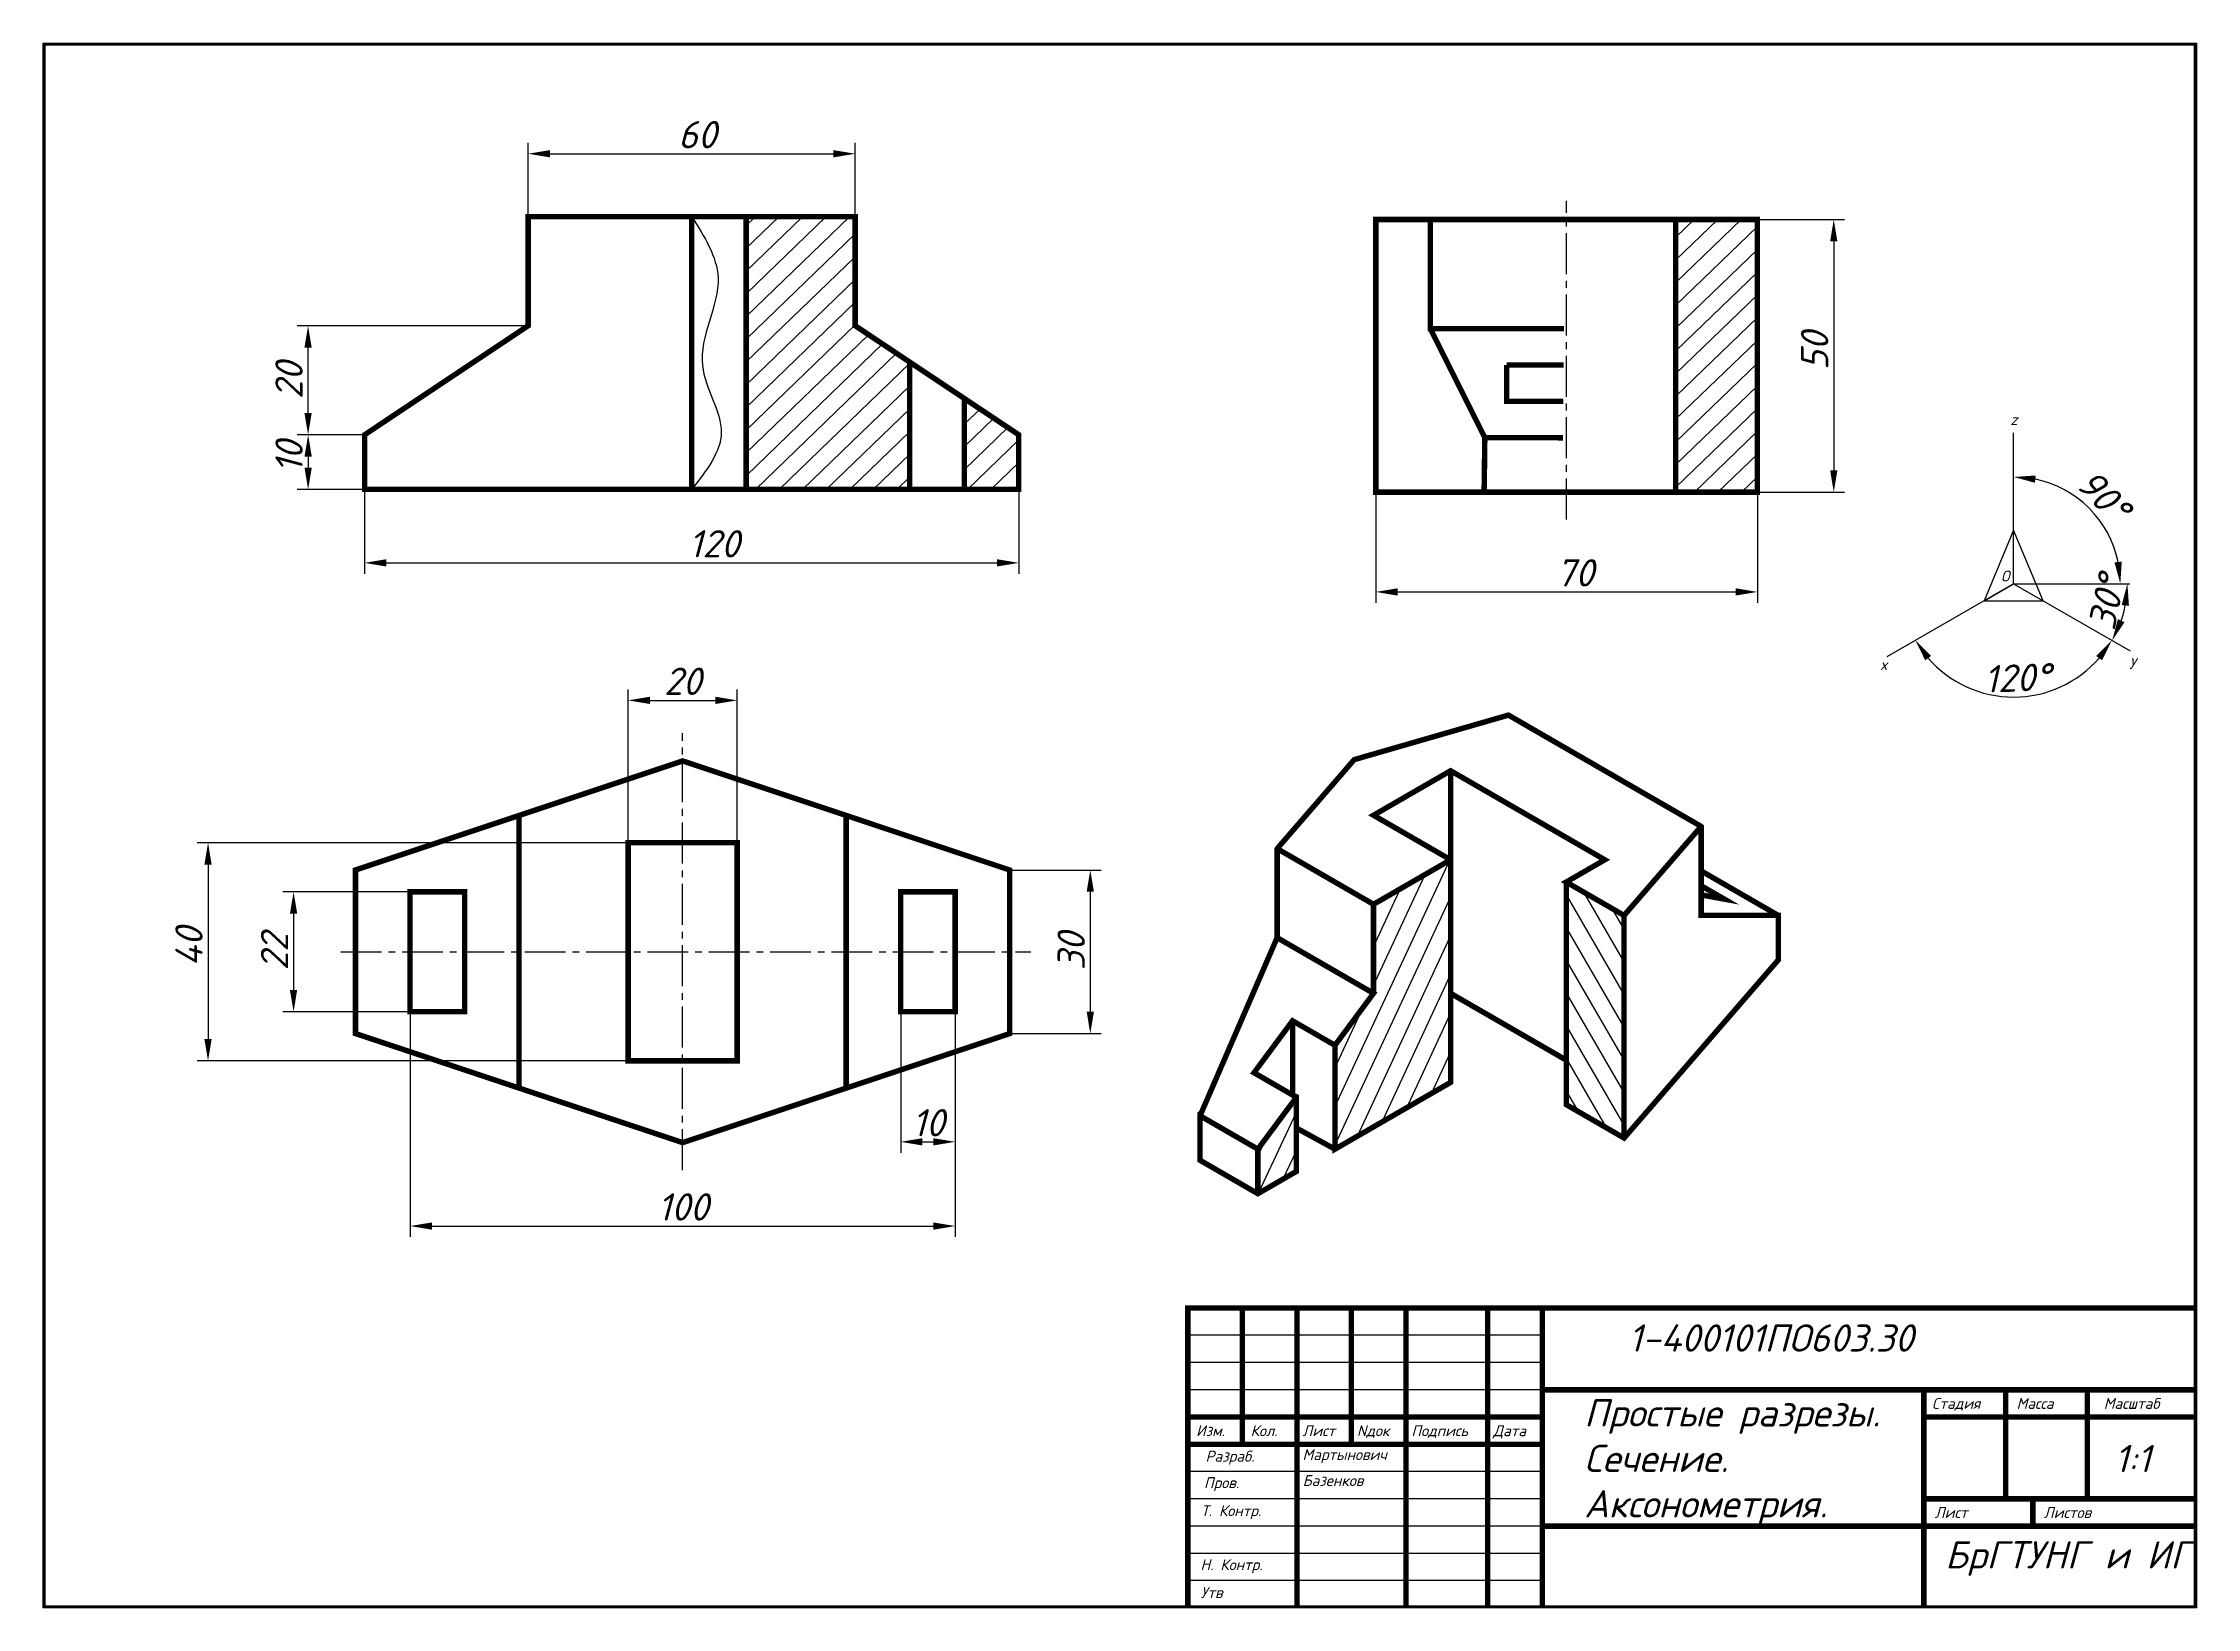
# Paper-space layout 'Лист1' of a CAD drawing. Extents: x 19 to 415, y 5 to 292.
# The model-space entities are those that its viewports show. They can reach past a viewport. Long polylines and large blocks are cut down to what shows.
import ezdxf

# ---------------------------------------------------------------- set-up
doc = ezdxf.new("R2010")
doc.units = 0
doc.header["$LTSCALE"] = 10
doc.header["$MEASUREMENT"] = 0
doc.linetypes.add('CENTER2', pattern=[1.125, 0.75, -0.125, 0.125, -0.125])
doc.layers.get('0').update_dxf_attribs({"linetype": 'CONTINUOUS'})
doc.layers.get('DEFPOINTS').update_dxf_attribs({"linetype": 'CONTINUOUS'})
doc.layers.add('MD_Штриховка', color=7, linetype='CONTINUOUS', lineweight=25)
doc.styles.get("Standard").update_dxf_attribs({"font": 'isocpeur.ttf', "oblique": 15, "height": 5})
doc.styles.add('standart 2', font='isocpeur.ttf', dxfattribs={"oblique": 15, "height": 2})
doc.dimstyles.new('iso-25', dxfattribs={"dimtxt": 5, "dimasz": 4, "dimexe": 2, "dimexo": 0, "dimgap": 1, "dimtad": 1, "dimzin": 9, "dimtxsty": 'Standard', "dimcen": 2.5, "dimadec": 0, "dimazin": 0, "dimtfac": 1, "dimtofl": 0, "dimtmove": 0, "dimatfit": 3, "dimfxl": 1, "dimtolj": 1, "dimtzin": 0, "dimarcsym": 0})
pattern_1 = [(44, (268.6644, 115.7032), (-2.083975, 2.15802), [])]

# ---------------------------------------------------------------- blocks, each defined once
blk = doc.blocks.new('*U3')
at = {"color": 0, "linetype": 'CENTER2', "transparency": 16777216}
blk.add_line((0, -40.06), (0, 40.08), dxfattribs=at)
blk = doc.blocks.new('*U4')
at = {"color": 0, "linetype": 'CENTER2', "transparency": 16777216}
blk.add_line((-62.72, 0), (63.88, 0), dxfattribs=at)
blk = doc.blocks.new('*D11')
at = {"color": 0, "linetype": 'ByBlock', "lineweight": -2, "transparency": 16777216}
for p, q in [((108.39, 259.74), (108.39, 273.3)), ((168.39, 259.74), (168.39, 273.3)), ((112.39, 271.3), (164.39, 271.3))]:
    blk.add_line(p, q, dxfattribs=at)
at = {"color": 0, "linetype": 'ByBlock', "lineweight": -3, "transparency": 16777216}
for points in [[(112.39, 271.96), (112.39, 270.63), (108.39, 271.3)], [(164.39, 271.96), (164.39, 270.63), (168.39, 271.3)]]:
    blk.add_solid(points, dxfattribs=at)
at = {"layer": 'DEFPOINTS', "color": 0, "linetype": 'ByBlock', "lineweight": -3, "transparency": 16777216}
for p in [(168.39, 271.3), (108.39, 259.74), (168.39, 259.74)]:
    blk.add_point(p, dxfattribs=at)
at = {"color": 0, "linetype": 'ByBlock', "lineweight": -3, "transparency": 16777216, "insert": (139.41, 274.8), "char_height": 5, "attachment_point": 5}
blk.add_mtext('\\A1;60', dxfattribs=at)
blk = doc.blocks.new('*D12')
at = {"color": 0, "linetype": 'ByBlock', "lineweight": -2, "transparency": 16777216}
for p, q in [((108.39, 239.74), (66.03, 239.74)), ((68.03, 223.74), (68.03, 235.74)), ((78.39, 219.74), (66.03, 219.74))]:
    blk.add_line(p, q, dxfattribs=at)
at = {"color": 0, "linetype": 'ByBlock', "lineweight": -3, "transparency": 16777216}
for points in [[(67.36, 235.74), (68.69, 235.74), (68.03, 239.74)], [(67.36, 223.74), (68.69, 223.74), (68.03, 219.74)]]:
    blk.add_solid(points, dxfattribs=at)
at = {"layer": 'DEFPOINTS', "color": 0, "linetype": 'ByBlock', "lineweight": -3, "transparency": 16777216}
for p in [(68.03, 239.74), (108.39, 239.74), (78.39, 219.74)]:
    blk.add_point(p, dxfattribs=at)
at = {"color": 0, "linetype": 'ByBlock', "lineweight": -3, "transparency": 16777216, "insert": (64.53, 229.7), "char_height": 5, "attachment_point": 5, "rotation": 90}
blk.add_mtext('\\A1;20', dxfattribs=at)
blk = doc.blocks.new('*D13')
at = {"color": 0, "linetype": 'ByBlock', "lineweight": -2, "transparency": 16777216}
for p, q in [((78.39, 219.74), (66.04, 219.74)), ((68.04, 215.74), (68.04, 213.74)), ((78.39, 209.74), (66.04, 209.74))]:
    blk.add_line(p, q, dxfattribs=at)
at = {"color": 0, "linetype": 'ByBlock', "lineweight": -3, "transparency": 16777216}
for points in [[(67.37, 215.74), (68.71, 215.74), (68.04, 219.74)], [(67.37, 213.74), (68.71, 213.74), (68.04, 209.74)]]:
    blk.add_solid(points, dxfattribs=at)
at = {"layer": 'DEFPOINTS', "color": 0, "linetype": 'ByBlock', "lineweight": -3, "transparency": 16777216}
for p in [(78.39, 219.74), (68.04, 209.74), (78.39, 209.74)]:
    blk.add_point(p, dxfattribs=at)
at = {"color": 0, "linetype": 'ByBlock', "lineweight": -3, "transparency": 16777216, "insert": (64.54, 215.69), "char_height": 5, "attachment_point": 5, "rotation": 90}
blk.add_mtext('\\A1;10', dxfattribs=at)
blk = doc.blocks.new('*D14')
at = {"color": 0, "linetype": 'ByBlock', "lineweight": -2, "transparency": 16777216}
for p, q in [((78.39, 209.74), (78.39, 194.26)), ((198.39, 209.74), (198.39, 194.26)), ((82.39, 196.26), (194.39, 196.26))]:
    blk.add_line(p, q, dxfattribs=at)
at = {"color": 0, "linetype": 'ByBlock', "lineweight": -3, "transparency": 16777216}
for points in [[(82.39, 196.93), (82.39, 195.6), (78.39, 196.26)], [(194.39, 196.93), (194.39, 195.6), (198.39, 196.26)]]:
    blk.add_solid(points, dxfattribs=at)
at = {"layer": 'DEFPOINTS', "color": 0, "linetype": 'ByBlock', "lineweight": -3, "transparency": 16777216}
for p in [(78.39, 209.74), (198.39, 209.74), (198.39, 196.26)]:
    blk.add_point(p, dxfattribs=at)
at = {"color": 0, "linetype": 'ByBlock', "lineweight": -3, "transparency": 16777216, "insert": (142.5, 199.76), "char_height": 5, "attachment_point": 5}
blk.add_mtext('\\A1;120', dxfattribs=at)
blk = doc.blocks.new('*D15')
at = {"color": 0, "linetype": 'ByBlock', "lineweight": -2, "transparency": 16777216}
for p, q in [((126.73, 144.93), (126.73, 173.04)), ((130.73, 171.04), (142.73, 171.04)), ((146.73, 144.93), (146.73, 173.04))]:
    blk.add_line(p, q, dxfattribs=at)
at = {"color": 0, "linetype": 'ByBlock', "lineweight": -3, "transparency": 16777216}
for points in [[(130.73, 171.71), (130.73, 170.38), (126.73, 171.04)], [(142.73, 171.71), (142.73, 170.38), (146.73, 171.04)]]:
    blk.add_solid(points, dxfattribs=at)
at = {"layer": 'DEFPOINTS', "color": 0, "linetype": 'ByBlock', "lineweight": -3, "transparency": 16777216}
for p in [(146.73, 171.04), (126.73, 144.93), (146.73, 144.93)]:
    blk.add_point(p, dxfattribs=at)
at = {"color": 0, "linetype": 'ByBlock', "lineweight": -3, "transparency": 16777216, "insert": (136.73, 174.54), "char_height": 5, "attachment_point": 5}
blk.add_mtext('\\A1;20', dxfattribs=at)
blk = doc.blocks.new('*D16')
at = {"color": 0, "linetype": 'ByBlock', "lineweight": -2, "transparency": 16777216}
for p, q in [((126.73, 144.93), (47.68, 144.93)), ((49.68, 140.93), (49.68, 108.93)), ((126.73, 104.93), (47.68, 104.93))]:
    blk.add_line(p, q, dxfattribs=at)
at = {"color": 0, "linetype": 'ByBlock', "lineweight": -3, "transparency": 16777216}
for points in [[(49.01, 140.93), (50.34, 140.93), (49.68, 144.93)], [(49.01, 108.93), (50.34, 108.93), (49.68, 104.93)]]:
    blk.add_solid(points, dxfattribs=at)
at = {"layer": 'DEFPOINTS', "color": 0, "linetype": 'ByBlock', "lineweight": -3, "transparency": 16777216}
for p in [(126.73, 144.93), (49.68, 104.93), (126.73, 104.93)]:
    blk.add_point(p, dxfattribs=at)
at = {"color": 0, "linetype": 'ByBlock', "lineweight": -3, "transparency": 16777216, "insert": (46.18, 125.84), "char_height": 5, "attachment_point": 5, "rotation": 90}
blk.add_mtext('\\A1;40', dxfattribs=at)
blk = doc.blocks.new('*D17')
at = {"color": 0, "linetype": 'ByBlock', "lineweight": -2, "transparency": 16777216}
for p, q in [((86.73, 135.93), (63.37, 135.93)), ((65.37, 131.93), (65.37, 117.93)), ((86.73, 113.93), (63.37, 113.93))]:
    blk.add_line(p, q, dxfattribs=at)
at = {"color": 0, "linetype": 'ByBlock', "lineweight": -3, "transparency": 16777216}
for points in [[(64.7, 131.93), (66.03, 131.93), (65.37, 135.93)], [(64.7, 117.93), (66.03, 117.93), (65.37, 113.93)]]:
    blk.add_solid(points, dxfattribs=at)
at = {"layer": 'DEFPOINTS', "color": 0, "linetype": 'ByBlock', "lineweight": -3, "transparency": 16777216}
for p in [(86.73, 135.93), (65.37, 113.93), (86.73, 113.93)]:
    blk.add_point(p, dxfattribs=at)
at = {"color": 0, "linetype": 'ByBlock', "lineweight": -3, "transparency": 16777216, "insert": (61.87, 124.93), "char_height": 5, "attachment_point": 5, "rotation": 90}
blk.add_mtext('\\A1;22', dxfattribs=at)
blk = doc.blocks.new('*D18')
at = {"color": 0, "linetype": 'ByBlock', "lineweight": -2, "transparency": 16777216}
for p, q in [((86.73, 113.93), (86.73, 72.63)), ((186.73, 113.93), (186.73, 72.63)), ((90.73, 74.63), (182.73, 74.63))]:
    blk.add_line(p, q, dxfattribs=at)
at = {"color": 0, "linetype": 'ByBlock', "lineweight": -3, "transparency": 16777216}
for points in [[(90.73, 75.29), (90.73, 73.96), (86.73, 74.63)], [(182.73, 75.29), (182.73, 73.96), (186.73, 74.63)]]:
    blk.add_solid(points, dxfattribs=at)
at = {"layer": 'DEFPOINTS', "color": 0, "linetype": 'ByBlock', "lineweight": -3, "transparency": 16777216}
for p in [(86.73, 113.93), (186.73, 113.93), (186.73, 74.63)]:
    blk.add_point(p, dxfattribs=at)
at = {"color": 0, "linetype": 'ByBlock', "lineweight": -3, "transparency": 16777216, "insert": (136.8, 78.13), "char_height": 5, "attachment_point": 5}
blk.add_mtext('\\A1;100', dxfattribs=at)
blk = doc.blocks.new('*D19')
at = {"color": 0, "linetype": 'ByBlock', "lineweight": -2, "transparency": 16777216}
for p, q in [((196.73, 139.93), (213.51, 139.93)), ((211.51, 135.93), (211.51, 113.93)), ((196.73, 109.93), (213.51, 109.93))]:
    blk.add_line(p, q, dxfattribs=at)
at = {"color": 0, "linetype": 'ByBlock', "lineweight": -3, "transparency": 16777216}
for points in [[(210.85, 135.93), (212.18, 135.93), (211.51, 139.93)], [(210.85, 113.93), (212.18, 113.93), (211.51, 109.93)]]:
    blk.add_solid(points, dxfattribs=at)
at = {"layer": 'DEFPOINTS', "color": 0, "linetype": 'ByBlock', "lineweight": -3, "transparency": 16777216}
for p in [(196.73, 139.93), (196.73, 109.93), (211.51, 109.93)]:
    blk.add_point(p, dxfattribs=at)
at = {"color": 0, "linetype": 'ByBlock', "lineweight": -3, "transparency": 16777216, "insert": (208.01, 125.01), "char_height": 5, "attachment_point": 5, "rotation": 90}
blk.add_mtext('\\A1;30', dxfattribs=at)
blk = doc.blocks.new('*D21')
at = {"color": 0, "linetype": 'ByBlock', "lineweight": -2, "transparency": 16777216}
for p, q in [((176.73, 113.93), (176.73, 88.08)), ((186.73, 113.93), (186.73, 88.08)), ((180.73, 90.08), (182.73, 90.08))]:
    blk.add_line(p, q, dxfattribs=at)
at = {"color": 0, "linetype": 'ByBlock', "lineweight": -3, "transparency": 16777216}
for points in [[(180.73, 90.74), (180.73, 89.41), (176.73, 90.08)], [(182.73, 90.74), (182.73, 89.41), (186.73, 90.08)]]:
    blk.add_solid(points, dxfattribs=at)
at = {"layer": 'DEFPOINTS', "color": 0, "linetype": 'ByBlock', "lineweight": -3, "transparency": 16777216}
for p in [(176.73, 113.93), (186.73, 113.93), (186.73, 90.08)]:
    blk.add_point(p, dxfattribs=at)
at = {"color": 0, "linetype": 'ByBlock', "lineweight": -3, "transparency": 16777216, "insert": (181.8, 93.58), "char_height": 5, "attachment_point": 5}
blk.add_mtext('\\A1;10', dxfattribs=at)
blk = doc.blocks.new('*D22')
at = {"color": 0, "linetype": 'ByBlock', "lineweight": -2, "transparency": 16777216}
for p, q in [((333.89, 259.23), (349.89, 259.23)), ((347.89, 255.23), (347.89, 213.23)), ((333.89, 209.23), (349.89, 209.23))]:
    blk.add_line(p, q, dxfattribs=at)
at = {"color": 0, "linetype": 'ByBlock', "lineweight": -3, "transparency": 16777216}
for points in [[(347.23, 255.23), (348.56, 255.23), (347.89, 259.23)], [(347.23, 213.23), (348.56, 213.23), (347.89, 209.23)]]:
    blk.add_solid(points, dxfattribs=at)
at = {"layer": 'DEFPOINTS', "color": 0, "linetype": 'ByBlock', "lineweight": -3, "transparency": 16777216}
for p in [(333.89, 259.23), (333.89, 209.23), (347.89, 209.23)]:
    blk.add_point(p, dxfattribs=at)
at = {"color": 0, "linetype": 'ByBlock', "lineweight": -3, "transparency": 16777216, "insert": (344.39, 235.13), "char_height": 5, "attachment_point": 5, "rotation": 90}
blk.add_mtext('\\A1;50', dxfattribs=at)
blk = doc.blocks.new('*U23')
at = {"color": 0, "linetype": 'CENTER2', "lineweight": -3, "transparency": 16777216}
blk.add_line((0, -30.01), (0, 28.42), dxfattribs=at)
blk = doc.blocks.new('*D28')
at = {"color": 0, "linetype": 'ByBlock', "lineweight": -2, "transparency": 16777216}
blk.add_arc((380.89, 192.45), 19.58, 11.727, 78.273, dxfattribs=at)
at = {"color": 0, "linetype": 'ByBlock', "lineweight": -3, "transparency": 16777216}
for points in [[(384.8, 210.95), (384.93, 212.28), (380.89, 212.02)], [(400.72, 196.49), (399.39, 196.36), (400.46, 192.45)]]:
    blk.add_solid(points, dxfattribs=at)
at = {"layer": 'DEFPOINTS', "color": 0, "linetype": 'ByBlock', "lineweight": -3, "transparency": 16777216}
for p in [(380.89, 220.14), (390.67, 209.4), (380.89, 192.45), (380.89, 192.45), (402.18, 192.45)]:
    blk.add_point(p, dxfattribs=at)
at = {"color": 0, "linetype": 'ByBlock', "lineweight": -3, "transparency": 16777216, "insert": (397.35, 208.62), "char_height": 5, "attachment_point": 5, "rotation": 314.4936}
blk.add_mtext('\\A1;90°', dxfattribs=at)
blk = doc.blocks.new('*D29')
at = {"color": 0, "linetype": 'ByBlock', "lineweight": -2, "transparency": 16777216}
blk.add_arc((380.89, 192.45), 20.87, 340.997, 349.003, dxfattribs=at)
at = {"color": 0, "linetype": 'ByBlock', "lineweight": -3, "transparency": 16777216}
for points in [[(400.71, 188.53), (402.04, 188.4), (401.76, 192.45)], [(401.23, 185.37), (400.01, 185.93), (398.96, 182.01)]]:
    blk.add_solid(points, dxfattribs=at)
at = {"layer": 'DEFPOINTS', "color": 0, "linetype": 'ByBlock', "lineweight": -3, "transparency": 16777216}
for p in [(380.89, 192.45), (380.89, 192.45), (402.18, 192.45), (400.5, 185.31), (402.25, 180.11)]:
    blk.add_point(p, dxfattribs=at)
at = {"color": 0, "linetype": 'ByBlock', "lineweight": -3, "transparency": 16777216, "insert": (397.91, 188.97), "char_height": 5, "attachment_point": 5, "rotation": 78.4486}
blk.add_mtext('\\A1;30°', dxfattribs=at)
blk = doc.blocks.new('*D30')
at = {"color": 0, "linetype": 'ByBlock', "lineweight": -2, "transparency": 16777216}
blk.add_arc((380.89, 192.45), 20.8, 221.0368, 318.9632, dxfattribs=at)
at = {"color": 0, "linetype": 'ByBlock', "lineweight": -3, "transparency": 16777216}
for points in [[(364.66, 178.4), (365.74, 179.18), (362.87, 182.05)], [(396.03, 179.18), (397.12, 178.4), (398.9, 182.05)]]:
    blk.add_solid(points, dxfattribs=at)
at = {"layer": 'DEFPOINTS', "color": 0, "linetype": 'ByBlock', "lineweight": -3, "transparency": 16777216}
for p in [(380.89, 192.45), (380.89, 192.45), (357.6, 179), (402.25, 180.11), (373.77, 172.9)]:
    blk.add_point(p, dxfattribs=at)
at = {"color": 0, "linetype": 'ByBlock', "lineweight": -3, "transparency": 16777216, "insert": (381.54, 175.16), "char_height": 5, "attachment_point": 5, "rotation": 2.1577}
blk.add_mtext('\\A1;120°', dxfattribs=at)
blk = doc.blocks.new('*D31')
at = {"color": 0, "linetype": 'ByBlock', "lineweight": -2, "transparency": 16777216}
for p, q in [((263.89, 209.23), (263.89, 188.93)), ((333.89, 209.23), (333.89, 188.93)), ((267.89, 190.93), (329.89, 190.93))]:
    blk.add_line(p, q, dxfattribs=at)
at = {"color": 0, "linetype": 'ByBlock', "lineweight": -3, "transparency": 16777216}
for points in [[(267.89, 191.6), (267.89, 190.26), (263.89, 190.93)], [(329.89, 191.6), (329.89, 190.26), (333.89, 190.93)]]:
    blk.add_solid(points, dxfattribs=at)
at = {"layer": 'DEFPOINTS', "color": 0, "linetype": 'ByBlock', "lineweight": -3, "transparency": 16777216}
for p in [(263.89, 209.23), (333.89, 209.23), (333.89, 190.93)]:
    blk.add_point(p, dxfattribs=at)
at = {"color": 0, "linetype": 'ByBlock', "lineweight": -3, "transparency": 16777216, "insert": (300.41, 194.43), "char_height": 5, "attachment_point": 5}
blk.add_mtext('\\A1;70', dxfattribs=at)

msp = doc.modelspace()

# ---------------------------------------------------------------- linework, layer by layer
at = {"linetype": 'ByBlock'}
for p, q in [((295, 55), (230, 55)), ((295, 50), (230, 50)), ((295, 45), (230, 45)), ((295, 30), (230, 30)), ((295, 25), (230, 25)), ((295, 20), (230, 20)), ((295, 15), (230, 15)), ((295, 10), (230, 10))]:
    msp.add_line(p, q, dxfattribs=at)
at = {"linetype": 'ByBlock', "const_width": 1}
msp.add_lwpolyline([(20, 5), (20, 292), (415, 292), (415, 5)], close=True, dxfattribs=at)
for points in [[(230, 5), (230, 60), (415, 60)], [(240, 35), (240, 60)], [(250, 60), (250, 5)], [(260, 60), (260, 35)], [(270, 5), (270, 60)], [(285, 60), (285, 5)], [(295, 60), (295, 5)], [(295, 45), (415, 45)], [(365, 45), (365, 5)], [(380, 45), (380, 25)], [(395, 45), (395, 25)], [(295, 40), (230, 40)], [(365, 40), (415, 40)], [(295, 35), (230, 35)], [(365, 25), (415, 25)], [(385, 25), (385, 20)], [(295, 20), (415, 20)]]:
    msp.add_lwpolyline(points, dxfattribs=at)

# ---------------------------------------------------------------- texts
at = {"linetype": 'ByBlock', "oblique": 15}
for s, p in [('Стадия', (366.5, 41.5)), ('Масса', (382, 41.5)), ('Масштаб', (398, 41.5)), ('Изм.', (231.5, 36.5)), ('Кол.', (241.5, 36.5)), ('Лист', (251, 36.5)), ('Nдок', (261, 36.5)), ('Подпись', (271, 36.5)), ('Дата', (286, 36.5)), ('Лист', (367, 21.5)), ('Листов', (387, 21.5))]:
    msp.add_text(s, height=2, dxfattribs=at).set_placement(p)

psp = doc.layouts.new('Лист1')

# ---------------------------------------------------------------- hatches: boundary and pattern name
at = {"layer": 'MD_Штриховка', "linetype": 'ByBlock'}
h = psp.add_hatch(dxfattribs=at)
h.set_pattern_fill('_U', color=256, scale=3, angle=44, style=0, pattern_type=0)
h.set_pattern_definition(pattern_1)
h.paths.add_polyline_path([(168.393, 239.744), (168.393, 259.744), (148.393, 259.744), (148.393, 209.744), (178.393, 209.744), (178.393, 233.077)], flags=0)
h.paths.add_polyline_path([(198.393, 209.744), (198.393, 219.744), (188.393, 226.41), (188.393, 209.744)], flags=0)
h = psp.add_hatch(dxfattribs=at)
h.set_pattern_fill('_U', color=256, scale=3, angle=44, style=0, pattern_type=0)
h.set_pattern_definition(pattern_1)
h.paths.add_polyline_path([(333.887, 209.23), (333.887, 259.23), (318.887, 259.23), (318.887, 209.23)], flags=0)
h = psp.add_hatch(dxfattribs=at)
h.set_pattern_fill('_U', color=256, scale=3, angle=65, style=0, pattern_type=0)
h.set_pattern_definition([(65, (268.6644, 115.7032), (-2.71892, 1.26785), [])])
h.paths.add_polyline_path([(263.467, 133.64), (263.467, 117.31), (256.396, 107.784), (256.396, 88.733), (277.609, 100.98), (277.609, 141.805)], flags=0)
h.paths.add_polyline_path([(242.254, 88.733), (242.254, 80.568), (249.325, 84.65), (249.325, 98.258)], flags=0)
h = psp.add_hatch(dxfattribs=at)
h.set_pattern_fill('_U', color=256, scale=3, angle=120, style=0, pattern_type=0)
h.set_pattern_definition([(120, (268.6644, 115.7032), (-2.59808, -1.5), [])])
h.paths.add_polyline_path([(309.429, 90.774), (309.429, 131.599), (298.822, 137.722), (298.822, 96.898)], flags=0)

# ---------------------------------------------------------------- linework, layer by layer
at = {"linetype": 'ByBlock', "lineweight": -3}
for p, q in [((19.417, 4.593), (19.417, 291.593)), ((414.417, 291.593), (414.417, 4.593)), ((380.885, 192.446), (380.885, 220.136)), ((380.885, 202.236), (375.457, 189.312)), ((386.314, 189.312), (380.885, 202.236)), ((380.885, 192.446), (357.601, 179.003)), ((375.457, 189.312), (380.885, 192.446)), ((380.885, 192.446), (402.254, 180.109)), ((380.885, 192.446), (402.178, 192.446)), ((375.457, 189.312), (386.314, 189.312)), ((414.417, 4.593), (19.417, 4.593))]:
    psp.add_line(p, q, dxfattribs=at)
at = {"linetype": 'ByBlock', "lineweight": -3, "const_width": 1}
for points in [[(78.393, 209.744), (78.393, 219.744), (108.393, 239.744), (108.393, 259.744), (168.393, 259.744), (168.393, 239.744), (198.393, 219.744), (198.393, 209.744), (78.393, 209.744)], [(138.393, 209.744), (138.393, 259.744)], [(148.393, 209.744), (148.393, 259.744)], [(318.887, 259.23), (318.887, 209.23)], [(273.887, 239.23), (283.887, 219.23), (283.76, 209.23)], [(178.393, 233.077), (178.393, 209.744)], [(188.393, 226.41), (188.393, 209.744)], [(245.789, 143.846), (259.931, 160.176), (288.216, 168.341), (323.571, 147.929)], [(136.734, 159.93), (196.734, 139.93), (196.734, 109.93), (136.734, 89.93), (76.734, 109.93), (76.734, 139.93), (136.734, 159.93)], [(277.609, 117.31), (298.822, 105.063), (298.822, 96.898), (309.429, 90.774), (337.713, 123.434), (337.713, 131.599), (323.571, 131.599), (323.571, 147.929), (309.429, 131.599), (298.822, 137.722), (305.893, 141.805), (277.609, 158.135), (263.467, 149.97), (277.609, 141.805)], [(277.609, 158.135), (277.609, 141.805)], [(106.734, 149.93), (106.734, 99.93)], [(166.734, 149.93), (166.734, 99.93)], [(126.734, 144.93), (146.734, 144.93), (146.734, 104.93), (126.734, 104.93), (126.734, 144.93)], [(263.467, 133.64), (245.789, 143.846), (245.789, 127.516)], [(256.396, 107.784), (256.396, 88.733), (277.609, 100.98), (277.609, 141.805), (263.467, 133.64), (263.467, 117.31)], [(323.571, 139.764), (337.713, 131.599)], [(86.734, 135.93), (96.734, 135.93), (96.734, 113.93), (86.734, 113.93), (86.734, 135.93)], [(176.734, 135.93), (186.734, 135.93), (186.734, 113.93), (176.734, 113.93), (176.734, 135.93)], [(298.822, 137.722), (298.822, 105.063)], [(323.571, 137.042), (327.814, 134.593), (323.571, 135.37)], [(309.429, 131.599), (309.429, 90.774)], [(231.647, 94.856), (245.789, 127.516), (263.467, 117.31), (256.396, 107.784), (248.618, 112.275), (241.547, 102.749), (249.325, 98.258)], [(248.618, 112.275), (248.618, 98.667)], [(242.254, 80.568), (242.254, 88.733), (231.647, 94.856), (231.647, 86.691), (242.254, 80.568), (249.325, 84.65), (249.325, 98.258), (242.254, 88.733)], [(256.396, 88.733), (249.325, 92.605)]]:
    psp.add_lwpolyline(points, dxfattribs=at)
at = {"linetype": 'ByBlock', "lineweight": -3}
psp.add_spline([(138.393, 259.744), (143.226, 248.571), (140.359, 232.455), (143.823, 220.159), (138.393, 209.744)], degree=3, dxfattribs=at)

# ---------------------------------------------------------------- block references
at = {"linetype": 'CENTER2'}
for name in ['*U3', '*U4']:
    psp.add_blockref(name, (136.734, 124.93), dxfattribs=at)

# ---------------------------------------------------------------- texts
at = {"linetype": 'ByBlock', "lineweight": -3, "char_height": 2, "attachment_point": 1, "style": 'standart 2'}
for s, width, insert in [('z', 16.96547, (380.269, 223.539)), ('O', 1.95078, (378.483, 194.857)), ('x', 10.90637, (356.356, 178.602)), ('y', 6.73233, (402.162, 179.424)), ('Разраб.', 18.24664, (232.649, 33.416)), ('Мартынович', 18.22179, (250.437, 33.718)), ('Пров.', 18.02859, (232.372, 28.561)), ('Базенков', 18.11814, (250.472, 28.957)), ('Т. Контр.', 20, (231.825, 23.418)), ('Н. Контр.', 20, (231.725, 13.525)), ('Утв', 20, (231.781, 8.412))]:
    psp.add_mtext_dynamic_manual_height_columns(s, width=width, gutter_width=10, heights=[0], dxfattribs=dict(at, insert=insert))
at = {"linetype": 'ByBlock', "lineweight": -3, "char_height": 5, "attachment_point": 1}
for s, width, gutter_width, insert in [('1-400101ПО603.30', 89.4061, 25, (310.229, 56.597)), ('Простые разрезы. Сечение.\\PАксонометрия.', 59.83622, 10, (302.105, 42.864)), ('1:1', 13.7534, 10, (399.403, 34.498)), ('БрГТУНГ и ИГ', 50.01237, 10, (368.324, 16.827))]:
    psp.add_mtext_dynamic_manual_height_columns(s, width=width, gutter_width=gutter_width, heights=[0], dxfattribs=dict(at, insert=insert))

# ---------------------------------------------------------------- dimensions: what is measured, and where the dimension line sits
at = {"linetype": 'ByBlock', "lineweight": -3}
for base, p1, p2, picture, middle in [((168.393, 271.298), (108.393, 259.744), (168.393, 259.744), '*D11', (139.414, 271.298)), ((198.393, 196.264), (78.393, 209.744), (198.393, 209.744), '*D14', (142.495, 196.264)), ((146.734, 171.043), (126.734, 144.93), (146.734, 144.93), '*D15', (136.734, 171.043)), ((186.734, 74.628), (86.734, 113.93), (186.734, 113.93), '*D18', (136.796, 74.628)), ((186.734, 90.075), (176.734, 113.93), (186.734, 113.93), '*D21', (181.795, 90.075))]:
    dim = psp.add_linear_dim(base=base, p1=p1, p2=p2, dimstyle='iso-25', dxfattribs=at)
    dim.commit()
    dim.dimension.update_dxf_attribs({"geometry": picture, "text_midpoint": middle, "dimtype": 160})
for base, p1, p2, picture, middle in [((347.893, 209.23), (333.887, 259.23), (333.887, 209.23), '*D22', (347.893, 235.127)), ((68.028, 239.744), (78.393, 219.744), (108.393, 239.744), '*D12', (68.028, 229.695)), ((68.039, 209.744), (78.393, 219.744), (78.393, 209.744), '*D13', (68.039, 215.69)), ((49.676, 104.93), (126.734, 144.93), (126.734, 104.93), '*D16', (49.676, 125.84)), ((211.513, 109.93), (196.734, 139.93), (196.734, 109.93), '*D19', (211.513, 125.013)), ((65.367, 113.93), (86.734, 135.93), (86.734, 113.93), '*D17', (65.367, 124.93))]:
    dim = psp.add_linear_dim(base=base, p1=p1, p2=p2, angle=90, dimstyle='iso-25', dxfattribs=at)
    dim.commit()
    dim.dimension.update_dxf_attribs({"geometry": picture, "text_midpoint": middle, "dimtype": 160})
for base, line1, line2, picture, middle in [((390.674, 209.4), ((380.885, 192.446), (402.178, 192.446)), ((380.885, 192.446), (380.885, 220.136)), '*D28', (394.851, 206.166)), ((400.499, 185.307), ((380.885, 192.446), (402.254, 180.109)), ((380.885, 192.446), (402.178, 192.446)), '*D29', (401.335, 188.266)), ((373.772, 172.903), ((380.885, 192.446), (357.601, 179.003)), ((380.885, 192.446), (402.254, 180.109)), '*D30', (381.668, 171.663))]:
    dim = psp.add_angular_dim_2l(base=base, line1=line1, line2=line2, dimstyle='iso-25', dxfattribs=at)
    dim.commit()
    dim.dimension.update_dxf_attribs({"geometry": picture, "text_midpoint": middle, "dimtype": 162})

# ---------------------------------------------------------------- viewports
at = {"layer": '0', "linetype": 'ByBlock'}
psp.add_viewport(center=(216.917, 148.093), size=(395, 287), view_center_point=(217.5, 148.5), view_height=287, status=6, dxfattribs=at)

# ---------------------------------------------------------------- next in the draw order: wipeouts: each hides what was drawn before it
at = {"linetype": 'ByBlock', "lineweight": -3}
for points in [[(298.558, 258.979), (299.204, 258.977), (299.542, 209.546), (298.168, 209.557)], [(322.826, 149.004), (324.493, 147.881), (324.41, 149.528)], [(246.079, 145.055), (245.126, 143.717), (244.981, 145.051)], [(250.756, 98.266), (249.142, 98.965), (249.923, 100.052)], [(231.588, 96.214), (230.784, 94.658), (230.795, 95.789)]]:
    psp.add_wipeout(points, dxfattribs=at)

# ---------------------------------------------------------------- next in the draw order: linework, layer by layer
at = {"linetype": 'ByBlock', "lineweight": -3, "const_width": 1}
for points in [[(263.887, 259.23), (333.887, 259.23), (333.887, 209.23), (263.887, 209.23), (263.887, 259.23)], [(273.887, 259.23), (273.887, 239.23), (298.385, 239.23)], [(287.887, 232.563), (298.372, 232.563)], [(287.887, 232.563), (287.887, 225.897), (298.297, 225.903)], [(283.887, 219.23), (298.244, 219.203)]]:
    psp.add_lwpolyline(points, dxfattribs=at)

# ---------------------------------------------------------------- next in the draw order: block references
at = {"linetype": 'CENTER2', "lineweight": -3}
psp.add_blockref('*U23', (298.887, 234.23), dxfattribs=at)

# ---------------------------------------------------------------- next in the draw order: dimensions: what is measured, and where the dimension line sits
at = {"linetype": 'ByBlock', "lineweight": -3}
dim = psp.add_linear_dim(base=(333.887, 190.931), p1=(263.887, 209.23), p2=(333.887, 209.23), dimstyle='iso-25', dxfattribs=at)
dim.commit()
dim.dimension.update_dxf_attribs({"geometry": '*D31', "text_midpoint": (300.415, 190.931), "dimtype": 160})

doc.saveas('drawing.dxf')
